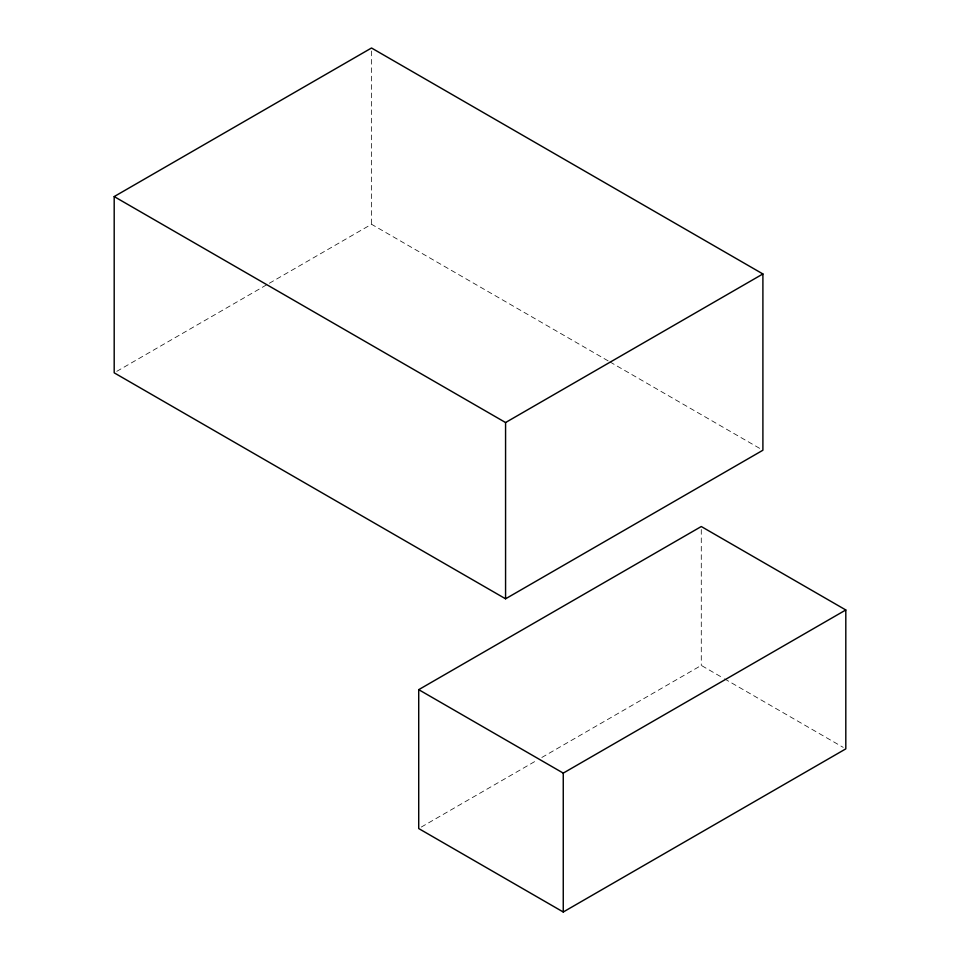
<?xml version="1.0" encoding="UTF-8"?>
<svg xmlns="http://www.w3.org/2000/svg" width="960" height="960" viewBox="0 0 960 960"><rect width="100%" height="100%" fill="white"/><g stroke="black" fill="none" stroke-linecap="round" stroke-linejoin="round"><path stroke-width="0.72" stroke-dasharray="4.8 3.6" d="M116.772 371.34L268.068 283.992M269.364 283.248L371.52 224.268L608.676 361.188M421.308 827.052L536.664 760.452M541.848 757.464L701.28 665.412L723.216 678.084M609.972 361.944L760.308 448.728M724.5 678.828L843.228 747.372M701.28 529.512L701.28 665.412M371.52 50.988L371.52 224.268"/><path stroke-width="1.44" d="M114.192 196.572L371.52 48L762.9 273.96L762.9 450.228L505.572 598.8L114.192 372.828L114.192 196.572L505.572 422.532L762.9 273.96M418.716 689.664L701.28 526.524L845.808 609.972L845.808 748.86L563.256 912L418.716 828.552L418.716 689.664L563.256 773.112L845.808 609.972M563.256 773.112L563.256 912M505.572 422.532L505.572 598.8"/></g></svg>
